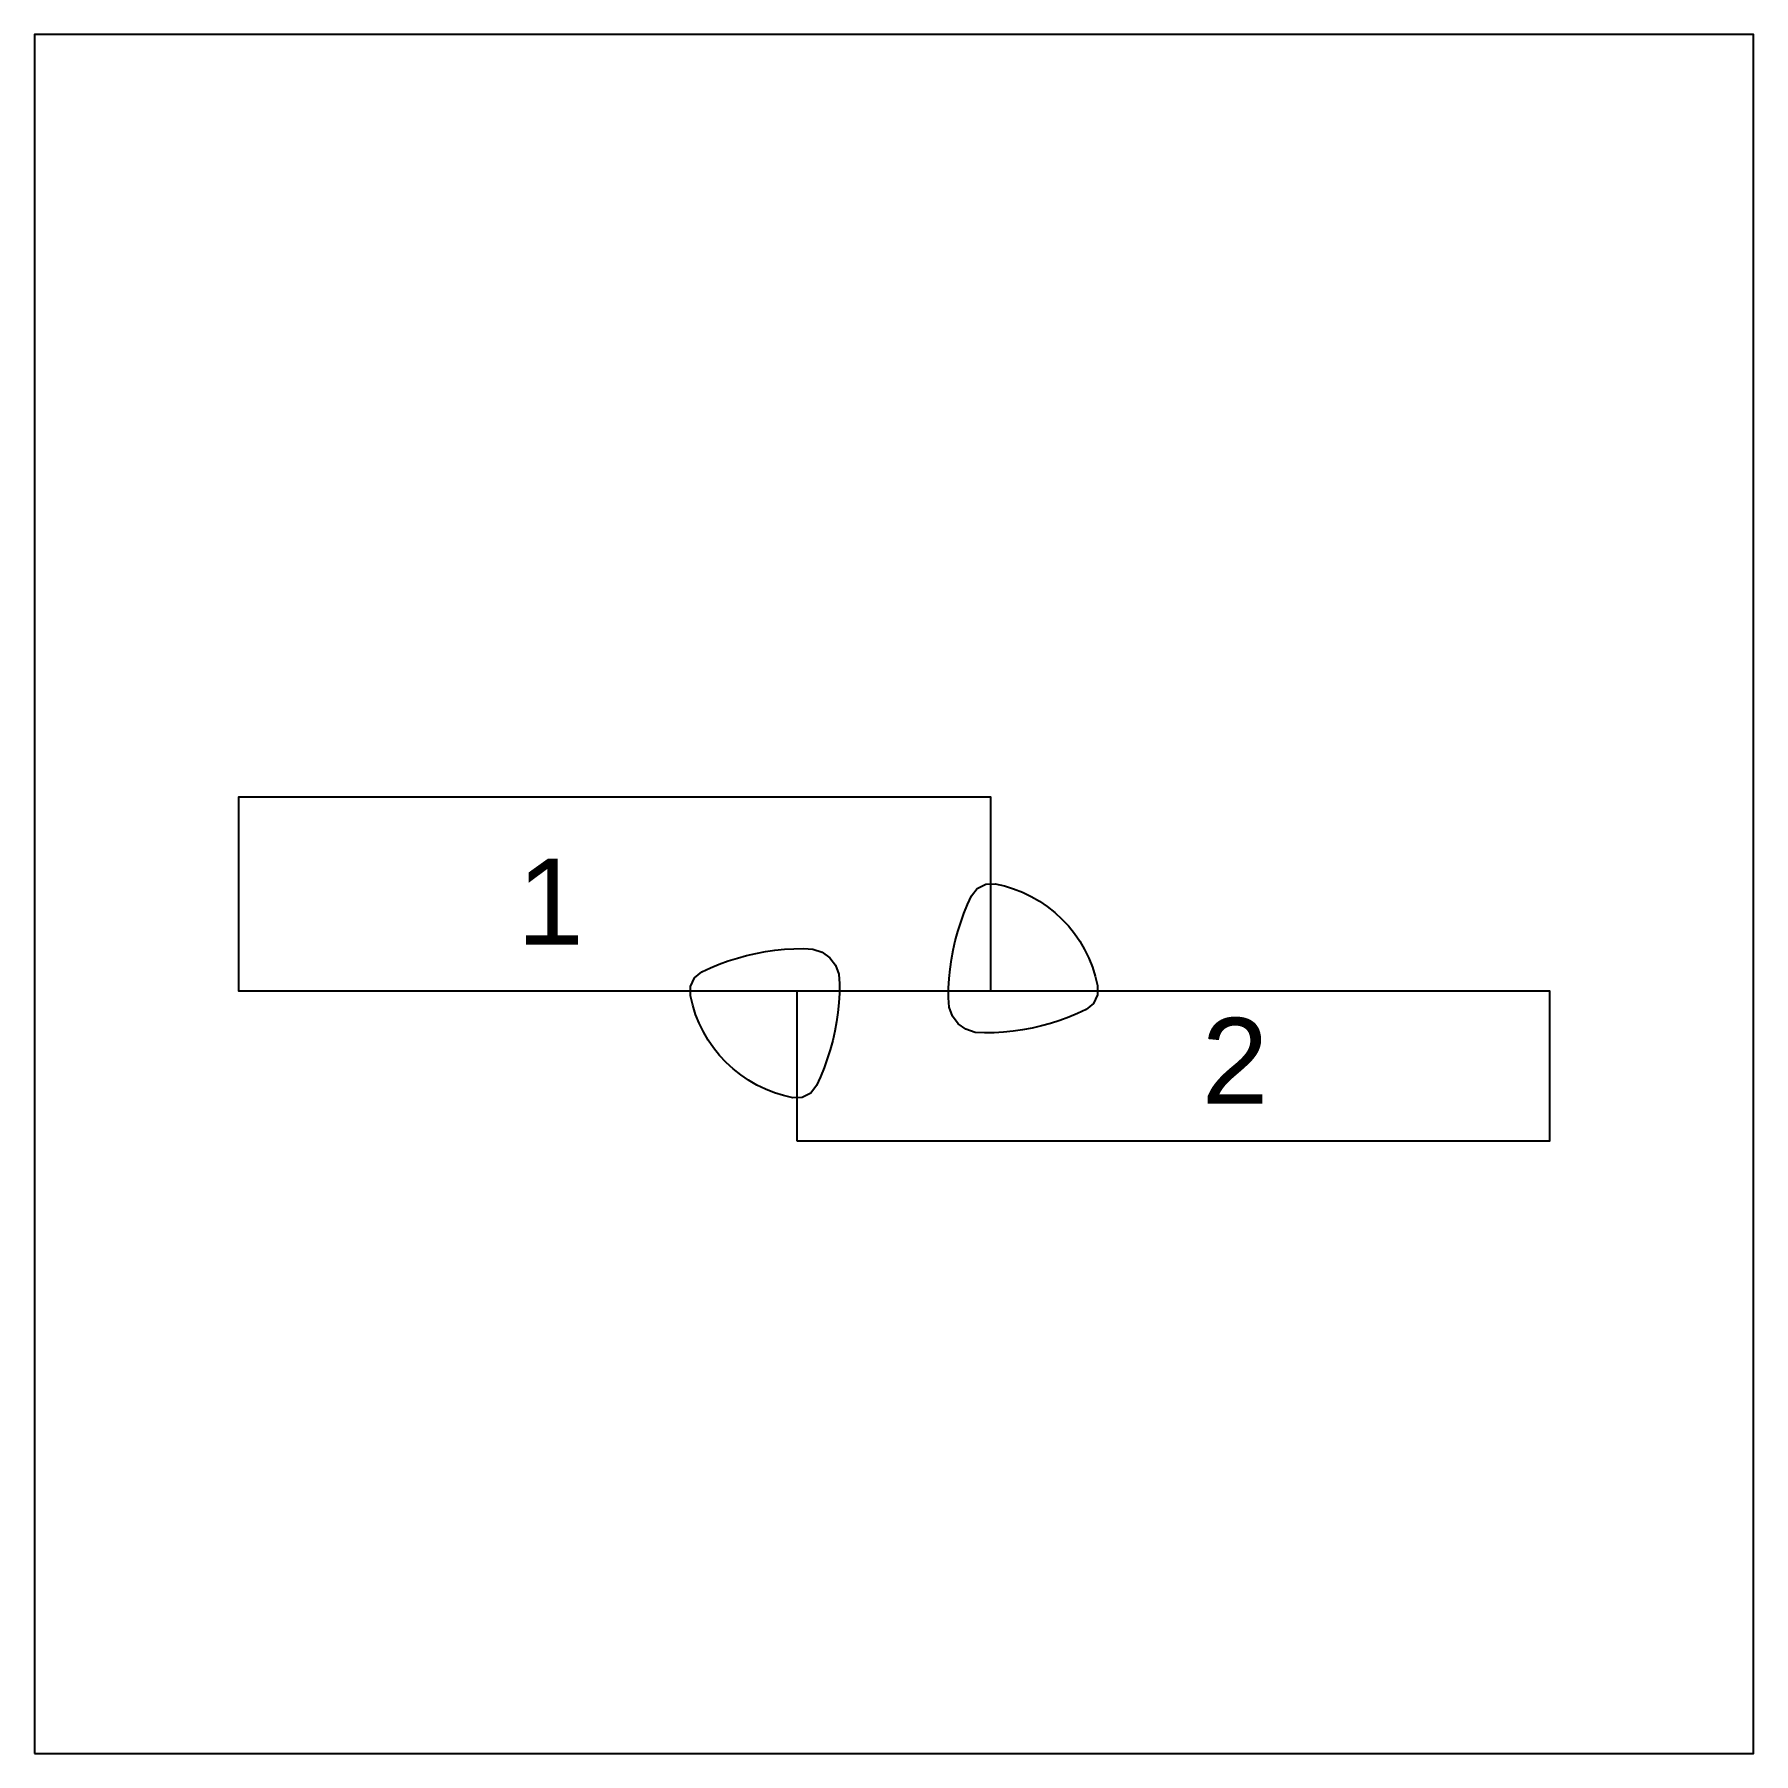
# Model space of a CAD drawing. Header units: millimetres. Extents: x 0 to 800, y 0 to 800.
import ezdxf

# ---------------------------------------------------------------- set-up
doc = ezdxf.new("R2010")
doc.units = ezdxf.units.MM
doc.styles.get("Standard").update_dxf_attribs({"font": 'arial.ttf'})

msp = doc.modelspace()

# ---------------------------------------------------------------- linework, layer by layer
for points in [[(0, 0), (800, 0), (800, 800), (0, 800)], [(445, 355), (445, 445), (95, 445), (95, 355)], [(474.83, 391.38), (478.1, 388.36), (481.14, 385.11), (483.93, 381.64), (486.45, 377.98), (488.7, 374.14), (490.66, 370.15), (492.32, 366.02), (493.67, 361.78), (494.71, 357.45), (494.73, 353.03), (492.85, 349.04), (489.44, 346.24), (485.4, 344.37), (481.28, 342.67), (477.1, 341.15), (472.86, 339.8), (468.57, 338.62), (464.23, 337.62), (459.86, 336.8), (455.45, 336.17), (451.03, 335.71), (446.58, 335.44), (442.13, 335.36), (437.7, 335.62), (433.5, 337.04), (429.9, 339.64), (427.22, 343.17), (425.69, 347.33), (425.36, 351.76), (425.43, 356.21), (425.68, 360.65), (426.12, 365.08), (426.74, 369.49), (427.55, 373.87), (428.53, 378.21), (429.69, 382.51), (431.03, 386.75), (432.54, 390.94), (434.22, 395.06), (436.08, 399.1), (438.75, 402.62), (442.67, 404.64), (447.08, 404.78), (451.42, 403.77), (455.67, 402.45), (459.8, 400.81), (463.81, 398.88), (467.67, 396.65), (471.34, 394.15)], [(325.17, 318.62), (321.9, 321.64), (318.86, 324.89), (316.07, 328.36), (313.55, 332.02), (311.3, 335.86), (309.34, 339.85), (307.68, 343.98), (306.33, 348.22), (305.29, 352.55), (305.27, 356.97), (307.15, 360.96), (310.56, 363.76), (314.6, 365.63), (318.72, 367.33), (322.9, 368.85), (327.14, 370.2), (331.43, 371.38), (335.77, 372.38), (340.14, 373.2), (344.55, 373.83), (348.97, 374.29), (353.42, 374.56), (357.87, 374.64), (362.3, 374.38), (366.5, 372.96), (370.1, 370.36), (372.78, 366.83), (374.31, 362.67), (374.64, 358.24), (374.57, 353.79), (374.32, 349.35), (373.88, 344.92), (373.26, 340.51), (372.45, 336.13), (371.47, 331.79), (370.31, 327.49), (368.97, 323.25), (367.46, 319.06), (365.78, 314.94), (363.92, 310.9), (361.25, 307.38), (357.33, 305.36), (352.92, 305.22), (348.58, 306.23), (344.33, 307.55), (340.2, 309.19), (336.19, 311.12), (332.33, 313.35), (328.66, 315.85)], [(355, 285), (355, 355), (705, 355), (705, 285)]]:
    msp.add_lwpolyline(points, close=True)

# ---------------------------------------------------------------- texts
for s, p in [('1', (224.56, 376.49)), ('2', (543.17, 302.37))]:
    msp.add_text(s, height=40).set_placement(p)

doc.saveas('drawing.dxf')
